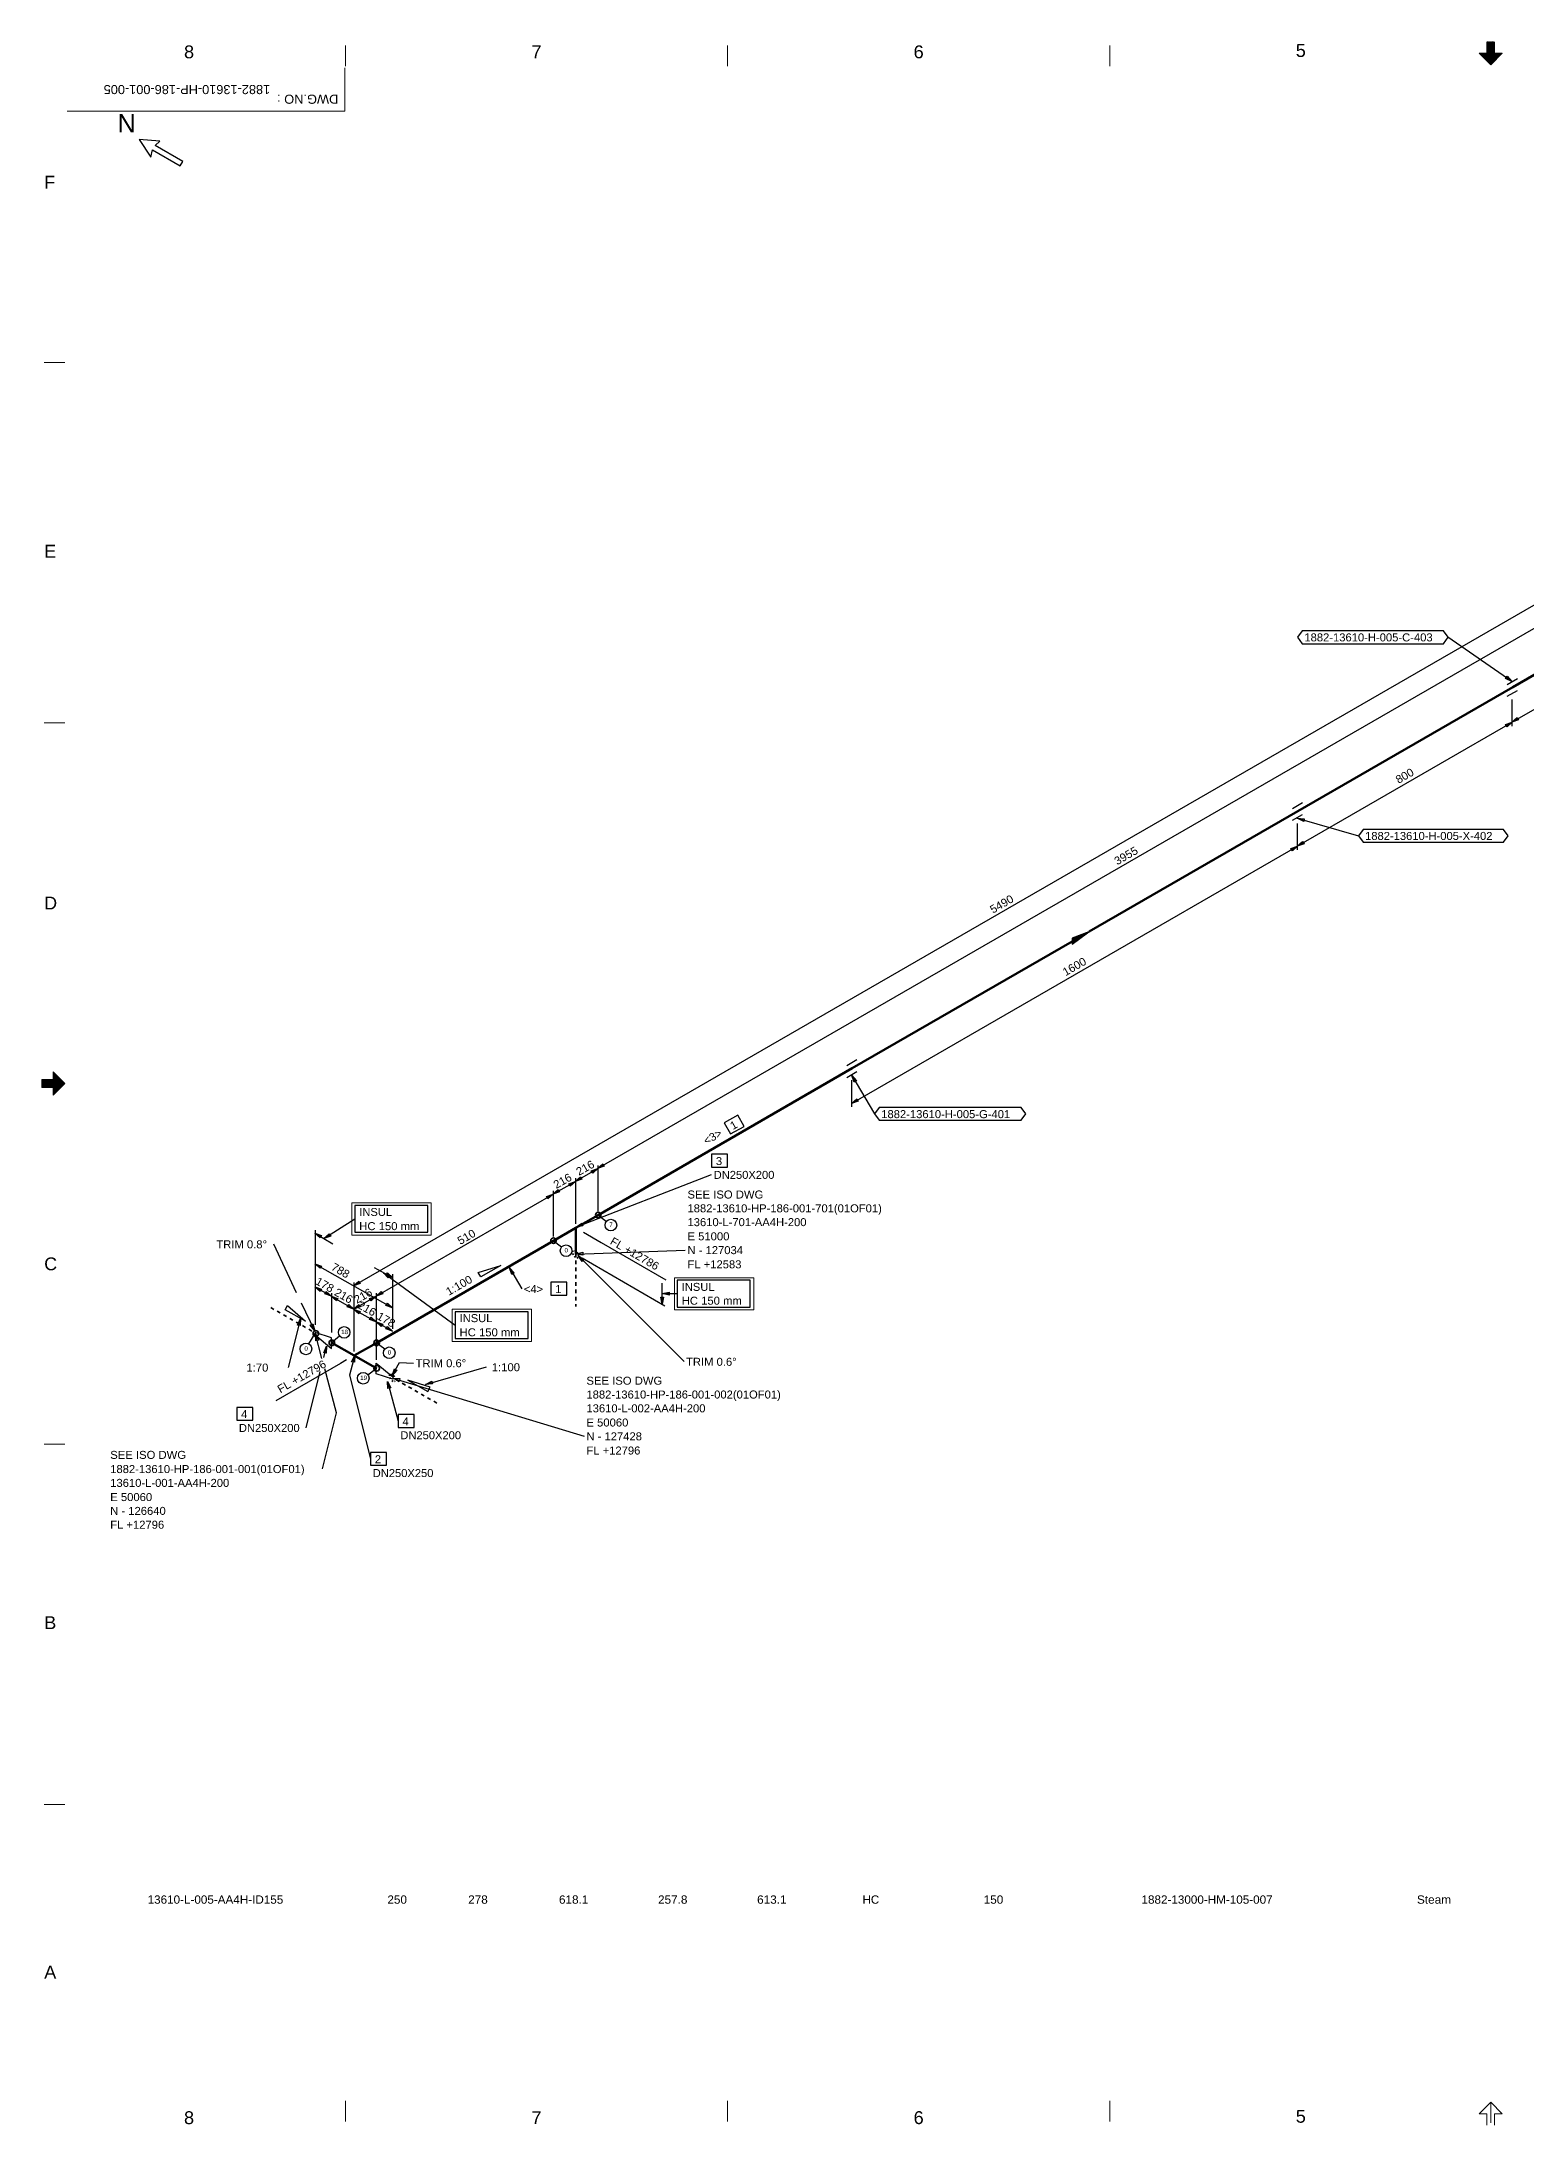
# Model space of a CAD drawing. Header units: inches. Extents: x 18 to 823, y 11 to 584.
# Drawn here: x 18 to 427, y 11 to 584 of the extents above; entities that cross this region are included whole.
import ezdxf
from ezdxf.enums import TextEntityAlignment as Align
from ezdxf.xclip import XClip

# ---------------------------------------------------------------- set-up
doc = ezdxf.new("R2010")
doc.units = ezdxf.units.IN
doc.header["$MEASUREMENT"] = 0
doc.header["$XCLIPFRAME"] = 0
for name, color, linetype in [('1882-13610-HP-186-001-005(01OF01)_MODEL-EMBED 1_DWG$0$Default', 7, 'Continuous'), ('AD1', 7, 'Continuous'), ('AD2', 7, 'Continuous'), ('BG 0 -1', 7, 'Continuous'), ('DBOX', 7, 'Continuous'), ('DEL1', 7, 'Continuous'), ('DIMLINES', 7, 'Continuous'), ('DIMTEXT', 7, 'Continuous'), ('EX1', 7, 'Continuous'), ('FITTINGS', 7, 'Continuous'), ('FRAME', 7, 'Continuous'), ('INSU_BOX', 7, 'Continuous'), ('ISOTEXT', 7, 'Continuous'), ('PIPE', 7, 'Continuous'), ('WELDS', 7, 'Continuous')]:
    doc.layers.add(name, color=color, linetype=linetype)
doc.styles.add('1882-13610-HP-186-001-005(01OF01)_MODEL-EMBED 1_DWG$0$Arial', font='arial.ttf')
doc.styles.add('Arial', font='arial.ttf')

# ---------------------------------------------------------------- blocks, each defined once
blk = doc.blocks.new('1882-13610-HP-186-001-005(01OF01)_MODEL-EMBED 1_DWG')
at = {"layer": '1882-13610-HP-186-001-005(01OF01)_MODEL-EMBED 1_DWG$0$Default', "color": 4, "style": '1882-13610-HP-186-001-005(01OF01)_MODEL-EMBED 1_DWG$0$Arial'}
for s, width, p in [('13610-L-005-AA4H-ID155', 1.002891, (0.84302, -0.115628)), ('250', 1.008516, (3.43979, -0.115628)), ('278', 1.008516, (4.31479, -0.115628)), ('618.1 ', 1.008516, (5.29826, -0.115628)), ('257.8 ', 1.008516, (6.371177, -0.115628)), ('613.1 ', 1.008516, (7.444094, -0.115628)), ('HC', 0.992063, (8.5857, -0.115628)), ('150', 1.008516, (9.898125, -0.115628)), ('1882-13000-HM-105-007', 1.00296, (11.607138, -0.115628)), ('Steam', 1.013128, (14.590457, -0.115628))]:
    blk.add_text(s, height=0.090278, dxfattribs=dict(at, width=width)).set_placement(p, align=Align.TOP_LEFT)

msp = doc.modelspace()

# ---------------------------------------------------------------- linework, layer by layer
at = {"layer": 'AD1', "color": 4, "linetype": 'Continuous', "lineweight": 30}
for p, q in [((422.6, 396.76), (424.04, 398.04)), ((424.44, 397.4), (422.6, 396.76)), ((363.56, 362.68), (365, 363.96)), ((365.4, 363.32), (363.56, 362.68)), ((240.92, 291.96), (242.36, 293.24)), ((242.76, 292.6), (240.92, 291.96)), ((171.08, 274.04), (172.52, 275.32)), ((164.92, 270.52), (166.36, 271.8)), ((166.76, 271.16), (164.92, 270.52)), ((172.92, 274.68), (171.08, 274.04)), ((158.76, 267), (160.2, 268.28)), ((160.6, 267.64), (158.76, 267)), ((95.8, 254.76), (104.28, 260.2)), ((93.32, 247.88), (95.16, 247.24)), ((94.76, 246.6), (93.32, 247.88)), ((93.32, 241.48), (95.16, 240.84)), ((94.76, 240.2), (93.32, 241.48)), ((103.96, 241.8), (105.4, 243.08)), ((105.8, 242.44), (103.96, 241.8)), ((112.2, 245.4), (131.88, 231)), ((97.8, 238.92), (99.64, 238.28)), ((99.24, 237.64), (97.8, 238.92)), ((103.96, 235.4), (105.4, 236.68)), ((105.8, 236.04), (103.96, 235.4)), ((103.96, 235.4), (105.8, 234.76)), ((105.4, 234.12), (103.96, 235.4)), ((110.12, 238.92), (111.56, 240.2)), ((111.96, 239.56), (110.12, 238.92)), ((188.84, 239.64), (193, 239.64)), ((110.12, 231.88), (111.96, 231.24)), ((111.56, 230.6), (110.12, 231.88))]:
    msp.add_line(p, q, dxfattribs=at)
at = {"layer": 'AD2', "color": 4, "linetype": 'Continuous', "lineweight": 30}
for p, q in [((420.84, 396.12), (422.68, 396.76)), ((422.68, 396.76), (421.24, 395.48)), ((361.8, 362.04), (363.64, 362.68)), ((363.64, 362.68), (362.2, 361.4)), ((163.16, 269.88), (165, 270.52)), ((165, 270.52), (163.56, 269.24)), ((169.32, 273.4), (171.16, 274.04)), ((171.16, 274.04), (169.72, 272.76)), ((157, 266.36), (158.84, 267)), ((158.84, 267), (157.4, 265.72)), ((97.88, 238.92), (96.04, 239.56)), ((96.44, 240.2), (97.88, 238.92)), ((104.04, 235.4), (102.2, 236.04)), ((102.6, 236.68), (104.04, 235.4)), ((108.36, 238.28), (110.2, 238.92)), ((110.2, 238.92), (108.76, 237.64)), ((114.68, 235.72), (112.84, 236.36)), ((113.24, 237), (114.68, 235.72)), ((110.2, 231.88), (108.36, 232.52)), ((108.76, 233.16), (110.2, 231.88)), ((114.68, 229.32), (112.84, 229.96)), ((113.24, 230.6), (114.68, 229.32))]:
    msp.add_line(p, q, dxfattribs=at)
at = {"layer": 'AD2', "color": 6, "linetype": 'Continuous', "lineweight": 30}
for p, q in [((93.32, 256.28), (98.28, 253.32)), ((109.64, 246.84), (114.68, 244.12)), ((188.84, 236.76), (188.84, 242.52))]:
    msp.add_line(p, q, dxfattribs=at)
at = {"layer": 'BG 0 -1', "color": 7, "linetype": 'Continuous', "lineweight": 9}
for p, q in [((101.7, 577.17), (101.7, 582.83)), ((206.83, 577.17), (206.83, 582.83)), ((311.95, 577.17), (311.95, 582.83)), ((413.57, 580.74), (415.69, 580.74)), ((416.76, 577.55), (413.57, 580.74)), ((413.59, 580.74), (416.76, 577.56)), ((413.71, 580.74), (416.83, 577.62)), ((413.84, 580.74), (416.89, 577.68)), ((413.96, 580.74), (416.95, 577.75)), ((414.09, 580.74), (417.01, 577.81)), ((414.21, 580.74), (417.08, 577.87)), ((414.34, 580.74), (417.14, 577.93)), ((414.46, 580.74), (417.2, 578)), ((414.59, 580.74), (417.26, 578.06)), ((414.71, 580.74), (417.33, 578.12)), ((414.84, 580.74), (417.39, 578.18)), ((414.96, 580.74), (417.45, 578.25)), ((415.09, 580.74), (417.51, 578.31)), ((415.21, 580.74), (417.58, 578.37)), ((415.34, 580.74), (417.64, 578.44)), ((415.46, 580.74), (417.7, 578.5)), ((415.59, 580.74), (417.76, 578.56)), ((415.69, 580.74), (415.69, 583.92)), ((415.69, 583.88), (417.82, 581.76)), ((415.69, 583.75), (417.82, 581.63)), ((415.69, 583.63), (417.82, 581.51)), ((415.69, 583.5), (417.82, 581.38)), ((415.69, 583.38), (417.82, 581.26)), ((415.69, 583.25), (417.82, 581.13)), ((415.69, 583.13), (417.82, 581.01)), ((415.69, 583), (417.82, 580.88)), ((415.69, 582.88), (417.82, 580.76)), ((415.69, 582.75), (418.83, 579.62)), ((415.69, 582.63), (418.76, 579.56)), ((415.69, 582.5), (418.7, 579.5)), ((415.69, 582.38), (418.64, 579.44)), ((415.69, 582.25), (418.58, 579.37)), ((415.69, 582.13), (418.51, 579.31)), ((415.69, 582), (418.45, 579.25)), ((415.69, 581.88), (418.39, 579.19)), ((415.69, 581.75), (418.33, 579.12)), ((415.69, 581.63), (418.26, 579.06)), ((415.69, 581.5), (418.2, 579)), ((415.69, 581.38), (418.14, 578.94)), ((415.69, 581.25), (418.08, 578.87)), ((415.69, 581.13), (418.01, 578.81)), ((415.69, 581), (417.95, 578.75)), ((415.69, 580.88), (417.89, 578.69)), ((415.69, 580.75), (417.83, 578.62)), ((415.78, 583.92), (417.82, 581.88)), ((415.91, 583.92), (417.82, 582.01)), ((416.03, 583.92), (417.82, 582.13)), ((416.16, 583.92), (417.82, 582.26)), ((416.28, 583.92), (417.82, 582.38)), ((416.41, 583.92), (417.82, 582.51)), ((416.53, 583.92), (417.82, 582.63)), ((416.66, 583.92), (417.82, 582.76)), ((416.76, 577.56), (416.76, 583.22)), ((419.94, 580.74), (416.76, 577.55)), ((416.78, 583.92), (417.82, 582.88)), ((416.91, 583.92), (417.82, 583.01)), ((417.03, 583.92), (417.82, 583.13)), ((417.16, 583.92), (417.82, 583.26)), ((417.28, 583.92), (417.82, 583.38)), ((417.41, 583.92), (417.82, 583.51)), ((417.53, 583.92), (417.82, 583.63)), ((417.66, 583.92), (417.82, 583.76)), ((417.78, 583.92), (417.82, 583.88)), ((417.82, 580.74), (417.82, 583.92)), ((417.82, 580.74), (419.94, 580.74)), ((417.84, 580.74), (418.89, 579.69)), ((417.96, 580.74), (418.95, 579.75)), ((418.09, 580.74), (419.01, 579.81)), ((418.21, 580.74), (419.08, 579.87)), ((418.34, 580.74), (419.14, 579.94)), ((418.46, 580.74), (419.2, 580)), ((418.59, 580.74), (419.26, 580.06)), ((418.71, 580.74), (419.33, 580.12)), ((418.84, 580.74), (419.39, 580.19)), ((418.96, 580.74), (419.45, 580.25)), ((419.09, 580.74), (419.51, 580.31)), ((419.21, 580.74), (419.58, 580.37)), ((419.34, 580.74), (419.64, 580.44)), ((419.46, 580.74), (419.7, 580.5)), ((419.59, 580.74), (419.76, 580.56)), ((419.71, 580.74), (419.83, 580.62)), ((419.84, 580.74), (419.89, 580.69)), ((101.53, 564.78), (101.53, 576.75)), ((101.53, 564.78), (25.11, 564.78)), ((24.49, 495.71), (18.83, 495.71)), ((24.49, 396.57), (18.83, 396.57)), ((18.14, 296.95), (19.67, 298.49)), ((18.14, 296.83), (19.8, 298.49)), ((18.14, 296.7), (19.92, 298.49)), ((18.14, 296.58), (20.05, 298.49)), ((18.14, 296.45), (20.17, 298.49)), ((18.14, 298.49), (18.14, 296.37)), ((18.14, 298.45), (18.17, 298.49)), ((18.14, 298.33), (18.3, 298.49)), ((18.14, 298.2), (18.42, 298.49)), ((18.14, 298.08), (18.55, 298.49)), ((18.14, 297.95), (18.67, 298.49)), ((18.14, 297.83), (18.8, 298.49)), ((18.14, 297.7), (18.92, 298.49)), ((18.14, 297.58), (19.05, 298.49)), ((18.14, 297.45), (19.17, 298.49)), ((18.14, 297.33), (19.3, 298.49)), ((18.14, 297.2), (19.42, 298.49)), ((18.14, 297.08), (19.55, 298.49)), ((21.32, 298.49), (18.14, 298.49)), ((18.17, 296.37), (20.3, 298.49)), ((18.3, 296.37), (20.42, 298.49)), ((18.42, 296.37), (20.55, 298.49)), ((18.55, 296.37), (20.67, 298.49)), ((18.67, 296.37), (20.8, 298.49)), ((18.8, 296.37), (20.92, 298.49)), ((18.93, 296.37), (21.05, 298.49)), ((19.05, 296.37), (21.17, 298.49)), ((19.18, 296.37), (21.3, 298.49)), ((19.3, 296.37), (22.43, 299.5)), ((19.43, 296.37), (22.49, 299.43)), ((19.55, 296.37), (22.56, 299.37)), ((19.68, 296.37), (22.62, 299.31)), ((19.8, 296.37), (22.68, 299.25)), ((19.93, 296.37), (22.74, 299.18)), ((20.05, 296.37), (22.81, 299.12)), ((20.18, 296.37), (22.87, 299.06)), ((20.3, 296.37), (22.93, 299)), ((20.43, 296.37), (22.99, 298.93)), ((20.55, 296.37), (23.06, 298.87)), ((20.68, 296.37), (23.12, 298.81)), ((20.8, 296.37), (23.18, 298.75)), ((20.93, 296.37), (23.24, 298.68)), ((21.05, 296.37), (23.31, 298.62)), ((21.18, 296.37), (23.37, 298.56)), ((21.3, 296.37), (23.43, 298.5)), ((21.32, 300.61), (24.5, 297.43)), ((21.32, 298.49), (21.32, 300.61)), ((21.32, 300.51), (21.37, 300.56)), ((21.32, 300.39), (21.43, 300.5)), ((21.32, 300.26), (21.49, 300.43)), ((21.32, 300.14), (21.56, 300.37)), ((21.32, 300.01), (21.62, 300.31)), ((21.32, 299.89), (21.68, 300.25)), ((21.32, 299.76), (21.74, 300.18)), ((21.32, 299.63), (21.81, 300.12)), ((21.32, 299.51), (21.87, 300.06)), ((21.32, 299.38), (21.93, 300)), ((21.32, 299.26), (21.99, 299.93)), ((21.32, 299.13), (22.06, 299.87)), ((21.32, 299.01), (22.12, 299.81)), ((21.32, 298.88), (22.18, 299.75)), ((21.32, 298.76), (22.24, 299.68)), ((21.32, 298.63), (22.31, 299.62)), ((21.32, 298.51), (22.37, 299.56)), ((21.32, 296.26), (23.49, 298.43)), ((21.32, 296.13), (23.56, 298.37)), ((21.32, 296.01), (23.62, 298.31)), ((21.32, 295.88), (23.68, 298.25)), ((21.32, 295.76), (23.74, 298.18)), ((21.32, 295.63), (23.81, 298.12)), ((21.32, 295.51), (23.87, 298.06)), ((21.32, 295.38), (23.93, 298)), ((21.32, 296.37), (18.14, 296.37)), ((21.32, 295.26), (23.99, 297.93)), ((21.32, 295.13), (24.06, 297.87)), ((21.32, 295.01), (24.12, 297.81)), ((21.32, 294.88), (24.18, 297.75)), ((21.32, 294.76), (24.24, 297.68)), ((21.32, 294.63), (24.31, 297.62)), ((21.32, 294.51), (24.37, 297.56)), ((21.32, 294.38), (24.43, 297.5)), ((21.32, 294.26), (24.49, 297.43)), ((24.5, 297.43), (21.32, 294.24)), ((21.32, 294.24), (21.32, 296.37)), ((24.49, 198.28), (18.83, 198.28)), ((24.49, 99.14), (18.83, 99.14)), ((101.7, 17.68), (101.7, 12.02)), ((206.83, 17.68), (206.83, 12.02)), ((311.95, 17.68), (311.95, 12.02)), ((416.76, 17.3), (413.57, 14.12)), ((419.94, 14.12), (416.76, 17.3)), ((416.76, 17.29), (416.76, 11.64)), ((413.57, 14.12), (415.69, 14.12)), ((415.69, 14.12), (415.69, 10.94)), ((417.82, 14.12), (419.94, 14.12)), ((417.82, 14.12), (417.82, 10.94))]:
    msp.add_line(p, q, dxfattribs=at)
at = {"layer": 'DBOX', "color": 1, "linetype": 'Continuous', "lineweight": 30}
for p, q in [((124.36, 263.88), (104.28, 263.88)), ((104.28, 263.88), (104.28, 256.52)), ((124.36, 256.52), (124.36, 263.88)), ((104.28, 256.52), (124.36, 256.52)), ((213.08, 243.32), (193, 243.32)), ((193, 243.32), (193, 235.96)), ((213.08, 235.96), (213.08, 243.32)), ((193, 235.96), (213.08, 235.96)), ((151.96, 234.68), (131.88, 234.68)), ((131.88, 234.68), (131.88, 227.32)), ((151.96, 227.32), (151.96, 234.68)), ((131.88, 227.32), (151.96, 227.32))]:
    msp.add_line(p, q, dxfattribs=at)
at = {"layer": 'DEL1', "color": 1, "linetype": 'Continuous', "lineweight": 30}
for p, q in [((93.32, 256.28), (95.16, 255.64)), ((94.76, 255), (93.32, 256.28)), ((95.16, 255.64), (94.76, 255)), ((95.8, 254.76), (97.24, 256.12)), ((97.64, 255.48), (95.8, 254.76)), ((97.24, 256.12), (97.64, 255.48)), ((112.2, 245.4), (113.96, 244.6)), ((113.48, 243.96), (112.2, 245.4)), ((112.84, 244.76), (113.24, 245.4)), ((114.68, 244.12), (112.84, 244.76)), ((113.24, 245.4), (114.68, 244.12)), ((113.96, 244.6), (113.48, 243.96)), ((188.84, 236.76), (188.44, 238.68)), ((188.44, 238.68), (189.24, 238.68)), ((188.84, 239.64), (190.76, 240.04)), ((190.76, 239.24), (188.84, 239.64)), ((189.24, 238.68), (188.84, 236.76)), ((190.76, 240.04), (190.76, 239.24))]:
    msp.add_line(p, q, dxfattribs=at)
at = {"layer": 'DIMLINES', "color": 7, "linetype": 'Continuous', "lineweight": 30}
for p, q in [((422.68, 395.72), (422.68, 403)), ((421.24, 395.48), (420.84, 396.12)), ((424.04, 398.04), (424.44, 397.4)), ((363.64, 361.64), (363.64, 368.92)), ((362.2, 361.4), (361.8, 362.04)), ((365, 363.96), (365.4, 363.32)), ((241, 291), (241, 298.36)), ((242.36, 293.24), (242.76, 292.6)), ((172.52, 275.32), (172.92, 274.68)), ((163.56, 269.24), (163.16, 269.88)), ((165, 271.4), (165, 258.84)), ((166.36, 271.8), (166.76, 271.16)), ((169.72, 272.76), (169.32, 273.4)), ((171.16, 274.92), (171.16, 262.36)), ((157.4, 265.72), (157, 266.36)), ((158.84, 267.88), (158.84, 255.32)), ((160.2, 268.28), (160.6, 267.64)), ((167.16, 256.52), (172.04, 253.72)), ((172.04, 253.72), (189.8, 243.48)), ((95.16, 247.24), (94.76, 246.6)), ((95.16, 240.84), (94.76, 240.2)), ((104.04, 242.68), (104.04, 223.72)), ((105.4, 243.08), (105.8, 242.44)), ((96.04, 239.56), (96.44, 240.2)), ((97.88, 239.8), (97.88, 228.92)), ((99.64, 238.28), (99.24, 237.64)), ((102.2, 236.04), (102.6, 236.68)), ((105.4, 236.68), (105.8, 236.04)), ((108.76, 237.64), (108.36, 238.28)), ((110.2, 239.8), (110.2, 227.24)), ((111.56, 240.2), (111.96, 239.56)), ((112.84, 236.36), (113.24, 237)), ((105.8, 234.76), (105.4, 234.12)), ((108.36, 232.52), (108.76, 233.16)), ((110.2, 232.76), (110.2, 221.48)), ((111.96, 231.24), (111.56, 230.6)), ((112.84, 229.96), (113.24, 230.6)), ((100.36, 220.44), (82.6, 210.2)), ((102.04, 221.4), (100.36, 220.44))]:
    msp.add_line(p, q, dxfattribs=at)
at = {"layer": 'DL', "color": 4, "linetype": 'Continuous', "lineweight": 30}
for p, q in [((103.96, 241.8), (474.2, 455.24)), ((171.08, 274.04), (468.04, 445.32)), ((422.6, 396.76), (474.2, 426.44)), ((363.56, 362.68), (422.68, 396.76)), ((240.92, 291.96), (363.64, 362.68)), ((158.76, 267), (165, 270.52)), ((164.92, 270.52), (171.16, 274.04)), ((110.12, 238.92), (158.84, 267)), ((93.32, 247.88), (114.68, 235.72)), ((93.32, 241.48), (97.88, 238.92)), ((97.8, 238.92), (104.04, 235.4)), ((103.96, 235.4), (110.2, 238.92)), ((103.96, 235.4), (110.2, 231.88)), ((110.12, 231.88), (114.68, 229.32))]:
    msp.add_line(p, q, dxfattribs=at)
at = {"layer": 'EX1', "color": 2, "linetype": 'Continuous', "lineweight": 30}
for p, q in [((93.4, 257.08), (93.4, 231.08)), ((189.56, 236.2), (166.84, 249.4)), ((114.68, 245), (114.68, 229.96))]:
    msp.add_line(p, q, dxfattribs=at)
at = {"layer": 'FITTINGS', "color": 2, "linetype": 'Continuous', "lineweight": 30}
for p, q in [((306.2, 339.1), (301.6, 337.4)), ((301.6, 335.7), (306.2, 339.1)), ((306.2, 339.1), (301.6, 337.3)), ((301.6, 335.7), (305.8, 338.9)), ((305.8, 338.9), (301.6, 337.1)), ((301.6, 335.8), (305.4, 338.6)), ((305.4, 338.6), (301.6, 337)), ((301.6, 335.9), (305, 338.4)), ((305, 338.4), (301.6, 337)), ((301.6, 336.1), (304.5, 338.2)), ((304.5, 338.2), (301.6, 336.8)), ((301.6, 336.2), (304.1, 337.8)), ((304.1, 337.8), (301.6, 336.7)), ((301.6, 336.3), (303.7, 337.6)), ((303.7, 337.6), (301.6, 336.6)), ((301.6, 337.4), (301.6, 335.7)), ((301.6, 336.4), (303.2, 337.4)), ((303.2, 337.4), (301.6, 336.5)), ((301.6, 337.3), (301.6, 335.7)), ((301.6, 337.1), (301.6, 335.8)), ((301.6, 337), (301.6, 335.9)), ((301.6, 337), (301.6, 336.1)), ((301.6, 336.8), (301.6, 336.2)), ((301.6, 336.7), (301.6, 336.3)), ((301.6, 336.6), (301.6, 336.4))]:
    msp.add_line(p, q, dxfattribs=at)
at = {"layer": 'FRAME', "color": 2, "linetype": 'Continuous', "lineweight": 30}
for p, q in [((45, 557), (48.2, 552.2)), ((50.6, 556.6), (45, 557)), ((49.4, 555.4), (50.6, 556.6)), ((48.2, 552.2), (48.6, 554.2)), ((48.6, 554.2), (56.2, 549.8)), ((57, 551), (49.4, 555.4)), ((56.2, 549.8), (57, 551)), ((138.2, 245.48), (144.44, 247.4)), ((144.44, 247.4), (138.92, 244.28)), ((138.92, 244.28), (138.2, 245.48)), ((85.16, 235.16), (85.8, 236.36)), ((90.68, 232.04), (85.16, 235.16)), ((85.8, 236.36), (90.68, 232.04)), ((118.84, 215.88), (124.36, 212.76)), ((125, 213.96), (118.84, 215.88)), ((124.36, 212.76), (125, 213.96))]:
    msp.add_line(p, q, dxfattribs=at)
at = {"layer": 'INSU_BOX', "color": 4, "lineweight": 13}
for points in [[(103.5, 255.71), (125.32, 255.71), (125.32, 264.59), (103.5, 264.59)], [(103.5, 255.71), (125.32, 255.71), (125.32, 264.59), (103.5, 264.59)], [(192.2, 235.2), (214.02, 235.2), (214.02, 244), (192.2, 244)], [(192.2, 235.2), (214.02, 235.2), (214.02, 244), (192.2, 244)], [(131.1, 226.51), (152.92, 226.51), (152.92, 235.39), (131.1, 235.39)], [(131.1, 226.51), (152.92, 226.51), (152.92, 235.39), (131.1, 235.39)]]:
    msp.add_lwpolyline(points, close=True, dxfattribs=at)
at = {"layer": 'ISOTEXT', "color": 7, "linetype": 'Continuous', "lineweight": 30}
for p, q in [((364.92, 421.88), (363.64, 420.12)), ((363.64, 420.12), (364.92, 418.36)), ((403.8, 421.88), (364.92, 421.88)), ((364.92, 418.36), (403.8, 418.36)), ((405.08, 420.12), (403.8, 421.88)), ((403.8, 418.36), (405.08, 420.12)), ((422.6, 407.96), (405, 420.12)), ((420.84, 408.76), (421.24, 409.4)), ((422.6, 407.96), (420.84, 408.76)), ((421.24, 409.4), (422.6, 407.96)), ((363.56, 370.36), (380.36, 365.56)), ((363.56, 370.36), (365.48, 370.2)), ((365.32, 369.48), (363.56, 370.36)), ((365.48, 370.2), (365.32, 369.48)), ((381.64, 367.32), (380.36, 365.56)), ((420.28, 367.32), (381.64, 367.32)), ((421.56, 365.56), (420.28, 367.32)), ((380.36, 365.56), (381.64, 363.8)), ((381.64, 363.8), (420.28, 363.8)), ((420.28, 363.8), (421.56, 365.56)), ((241, 299.64), (247.24, 289.08)), ((241, 299.64), (242.28, 298.2)), ((241.64, 297.8), (241, 299.64)), ((242.28, 298.2), (241.64, 297.8)), ((209.64, 288.68), (205.88, 286.6)), ((205.88, 286.6), (207.64, 283.56)), ((211.4, 285.64), (209.64, 288.68)), ((248.52, 290.84), (247.24, 289.08)), ((247.24, 289.08), (248.52, 287.32)), ((287.56, 290.84), (248.52, 290.84)), ((248.52, 287.32), (287.56, 287.32)), ((288.84, 289.08), (287.56, 290.84)), ((287.56, 287.32), (288.84, 289.08)), ((207.64, 283.56), (211.4, 285.64)), ((206.76, 277.96), (202.36, 277.96)), ((202.36, 277.96), (202.36, 274.44)), ((206.76, 274.44), (206.76, 277.96)), ((165.08, 257.96), (202.36, 272.36)), ((202.36, 274.44), (206.76, 274.44)), ((165.08, 257.96), (166.76, 259)), ((167, 258.28), (165.08, 257.96)), ((166.76, 259), (167, 258.28)), ((88.2, 239.88), (81.96, 253.24)), ((146.84, 246.76), (150.2, 241)), ((146.84, 246.76), (148.12, 245.32)), ((147.48, 244.92), (146.84, 246.76)), ((165.08, 250.52), (195.16, 251.64)), ((165.08, 250.52), (167, 251)), ((167, 250.2), (165.08, 250.52)), ((165.72, 250.12), (194.84, 221)), ((165.72, 250.12), (167.32, 249)), ((166.84, 248.52), (165.72, 250.12)), ((167.32, 249), (166.84, 248.52)), ((167, 251), (167, 250.2)), ((148.12, 245.32), (147.48, 244.92)), ((162.6, 242.76), (158.2, 242.76)), ((158.2, 242.76), (158.2, 239.24)), ((162.6, 239.24), (162.6, 242.76)), ((93.24, 229.4), (89.64, 237)), ((158.2, 239.24), (162.6, 239.24)), ((89.32, 232.76), (85.96, 219.32)), ((88.52, 231), (89.32, 232.76)), ((89.24, 230.84), (88.52, 231)), ((89.32, 232.76), (89.24, 230.84)), ((92.04, 231), (92.76, 231.32)), ((93.24, 229.4), (92.04, 231)), ((92.76, 231.32), (93.24, 229.4)), ((93.48, 228.6), (94.36, 226.84)), ((93.56, 226.68), (93.48, 228.6)), ((95.24, 221.8), (93.48, 228.6)), ((94.36, 226.84), (93.56, 226.68)), ((95.72, 223.4), (96.52, 225.16)), ((95.72, 222.12), (96.52, 225.16)), ((96.52, 225.16), (96.44, 223.24)), ((90.92, 202.76), (94.76, 218.2)), ((96.44, 223.24), (95.72, 223.4)), ((99.24, 206.84), (96.04, 218.92)), ((104.28, 222.68), (102.84, 217.24)), ((103.4, 220.92), (104.28, 222.68)), ((104.2, 220.76), (103.4, 220.92)), ((104.28, 222.68), (104.2, 220.76)), ((114.52, 217.16), (116.6, 220.68)), ((114.52, 217.16), (115.16, 219)), ((115.8, 218.6), (114.52, 217.16)), ((115.16, 219), (115.8, 218.6)), ((116.6, 220.68), (120.44, 220.52)), ((123.72, 214.68), (140.52, 219.48)), ((102.84, 217.24), (108.6, 194.2)), ((113.32, 215.48), (116.2, 204.6)), ((113.32, 215.48), (114.2, 213.72)), ((113.4, 213.56), (113.32, 215.48)), ((114.2, 213.72), (113.4, 213.56)), ((114.76, 216.44), (167.4, 200.44)), ((114.76, 216.44), (116.68, 216.28)), ((116.44, 215.48), (114.76, 216.44)), ((116.68, 216.28), (116.44, 215.48)), ((123.72, 214.68), (125.48, 215.56)), ((125.64, 214.84), (123.72, 214.68)), ((125.48, 215.56), (125.64, 214.84)), ((76.2, 208.36), (71.8, 208.36)), ((71.8, 208.36), (71.8, 204.84)), ((76.2, 204.84), (76.2, 208.36)), ((95.4, 191.48), (99.24, 206.84)), ((120.6, 206.36), (116.2, 206.36)), ((116.2, 206.36), (116.2, 202.84)), ((120.6, 202.84), (120.6, 206.36)), ((71.8, 204.84), (76.2, 204.84)), ((116.2, 202.84), (120.6, 202.84)), ((113, 195.96), (108.6, 195.96)), ((108.6, 195.96), (108.6, 192.44)), ((113, 192.44), (113, 195.96)), ((108.6, 192.44), (113, 192.44))]:
    msp.add_line(p, q, dxfattribs=at)
at = {"layer": 'PIPE', "color": 3, "linetype": 'Continuous', "lineweight": 50}
for p, q in [((468.1, 432.5), (422.8, 406.4)), ((422.8, 406.4), (363.7, 372.3)), ((363.7, 372.3), (306.3, 339.2)), ((301.6, 336.5), (241.1, 301.6)), ((241.1, 301.6), (171.2, 261.2)), ((171.2, 261.2), (165.1, 257.7)), ((158.9, 254.2), (110.3, 226.1)), ((165.1, 257.7), (158.9, 254.2)), ((165.1, 257.7), (165.1, 250.5)), ((104.1, 222.6), (98, 226.1)), ((110.3, 226.1), (104.1, 222.6)), ((104.1, 222.6), (110.3, 219.1))]:
    msp.add_line(p, q, dxfattribs=at)
at = {"layer": 'PIPE', "color": 3, "linetype": 'Continuous', "lineweight": 35}
for p, q in [((164.4, 251.4), (164.2, 251.1)), ((164.2, 250.7), (164.4, 250.3)), ((165, 251.4), (164.7, 251.4)), ((164.7, 249.9), (165, 249.6)), ((165.1, 250.5), (165.1, 249.79)), ((165.1, 248.79), (165.1, 247.79)), ((165.1, 246.79), (165.1, 245.79)), ((165.7, 250.6), (165.4, 251)), ((165.4, 249.4), (165.7, 249.6)), ((165.8, 249.8), (165.8, 250.2)), ((165.1, 244.79), (165.1, 243.79)), ((165.1, 242.79), (165.1, 241.79)), ((165.1, 240.79), (165.1, 239.79)), ((82.05, 235.31), (81.2, 235.8)), ((165.1, 238.79), (165.1, 237.79)), ((165.1, 236.79), (165.1, 236.1)), ((83.78, 234.32), (82.92, 234.82)), ((85.52, 233.33), (84.65, 233.82)), ((87.25, 232.33), (86.39, 232.83)), ((88.99, 231.34), (88.12, 231.84)), ((90.73, 230.34), (89.86, 230.84)), ((92.46, 229.35), (91.59, 229.85)), ((93.6, 228.7), (93.33, 228.85)), ((113.8, 217), (113.8, 217.3)), ((114.1, 216.2), (113.8, 216.6)), ((114.1, 217.4), (114.5, 217.4)), ((114.8, 215.5), (114.5, 215.8)), ((114.7, 216.5), (114.72, 216.49)), ((114.8, 217.2), (115.2, 216.8)), ((115.4, 215.6), (115.2, 215.5)), ((115.4, 216.4), (115.5, 216)), ((115.59, 215.99), (116.45, 215.5)), ((117.32, 215), (118.19, 214.5)), ((119.06, 214), (119.93, 213.51)), ((120.79, 213.01), (121.66, 212.51)), ((122.53, 212.02), (123.4, 211.52)), ((124.27, 211.02), (125.13, 210.53)), ((126, 210.03), (126.87, 209.53))]:
    msp.add_line(p, q, dxfattribs=at)
at = {"layer": 'WDC', "color": 4, "linetype": 'Continuous', "lineweight": 30}
for centre in [(174.72, 258.49), (162.4, 251.45), (101.35, 228.99), (90.84, 224.44), (113.76, 223.37), (106.6, 216.38)]:
    msp.add_circle(centre, 1.6, dxfattribs=at)
at = {"layer": 'WELDS', "color": 7, "linetype": 'Continuous', "lineweight": 25}
for p, q in [((424.1, 408.7), (421.3, 407.1)), ((421.3, 403.9), (424.1, 405.5)), ((365, 374.6), (362.2, 373)), ((362.2, 369.8), (365, 371.4)), ((242.4, 303.9), (239.6, 302.3)), ((239.6, 299.1), (242.4, 300.7)), ((97.9, 227.5), (93.4, 229)), ((93.4, 229), (93.4, 228.3)), ((93.4, 228.3), (97.9, 224.6)), ((97.9, 226.1), (97.9, 227.5)), ((97.9, 224.6), (97.9, 226.1)), ((110.2, 219), (110.2, 220.5)), ((110.2, 220.5), (114.7, 216.8)), ((110.2, 217.6), (110.2, 219)), ((114.7, 216.1), (110.2, 217.6)), ((114.7, 216.8), (114.7, 216.1))]:
    msp.add_line(p, q, dxfattribs=at)
at = {"layer": 'WELDS', "color": 7, "linetype": 'Continuous', "lineweight": 35}
for centre in [(171.24, 261.24), (171.24, 261.24), (158.92, 254.2), (158.92, 254.2), (93.56, 228.68), (93.56, 228.68), (97.96, 226.12), (97.96, 226.12), (110.28, 226.12), (110.28, 226.12), (110.28, 219.08), (110.28, 219.08)]:
    msp.add_circle(centre, 0.76, dxfattribs=at)
at = {"layer": 'WL', "color": 7}
for p, q in [((173.46, 259.47), (171.16, 261.24)), ((161.14, 252.43), (158.84, 254.2)), ((91.67, 225.81), (93.4, 228.68)), ((100.11, 227.97), (97.88, 226.12)), ((112.5, 224.35), (110.2, 226.12)), ((107.88, 217.34), (110.2, 219.08))]:
    msp.add_line(p, q, dxfattribs=at)

# ---------------------------------------------------------------- block references
at = {"layer": 'WELDS', "linetype": 'ByBlock'}
ref = msp.add_blockref('1882-13610-HP-186-001-005(01OF01)_MODEL-EMBED 1_DWG', (25.87, 77.1), dxfattribs=dict(at, xscale=25.4, yscale=25.4, zscale=25.4))
XClip(ref).set_block_clipping_path([(-0.029528, -2.66273), (15.699643, 0.003937)])

# ---------------------------------------------------------------- texts
at = {"layer": 'BG 0 -1', "color": 7, "style": 'Arial', "width": 1.008516}
for s, p in [('8', (58.68, 581.12)), ('7', (154.26, 581.12)), ('6', (259.39, 581.12)), ('5', (364.51, 581.46)), ('8', (58.68, 13.03)), ('7', (154.26, 13.05)), ('6', (259.39, 13.05)), ('5', (364.51, 13.39))]:
    msp.add_text(s, height=3.54, dxfattribs=at).set_placement(p, align=Align.MIDDLE)
at = {"layer": 'BG 0 -1', "color": 4, "style": 'Arial', "width": 1.010263}
msp.add_text('DWG.NO : ', height=2.5, rotation=180, dxfattribs=at).set_placement((99.75, 568.1), align=Align.MIDDLE_LEFT)
at = {"layer": 'BG 0 -1', "color": 7, "style": 'Arial'}
for s, height, width, p in [('F', 3.54, 0.993934, (18.84, 543.5)), ('E', 3.54, 1.004063, (18.84, 442.02)), ('D', 3.54, 0.992063, (18.84, 345.28)), ('C', 3.54, 0.992063, (18.84, 246.06)), ('B ', 3.537, 1.005373, (18.84, 147.39)), ('A', 3.54, 1.004063, (18.84, 51.29))]:
    msp.add_text(s, height=height, dxfattribs=dict(at, width=width)).set_placement(p)
at = {"layer": 'CP', "color": 4, "style": 'Arial', "width": 1.008516}
for s, rotation, p in [('216', 29.42746, (165.95, 272.01)), ('216', 29.42746, (159.71, 268.41)), ('788', 330.34764, (97.56, 246.32)), ('178', 330.68999, (93.23, 242.38)), ('216', 330.57254, (98.43, 239.35)), ('216', 29.42746, (104.83, 236.81)), ('216', 330.57254, (104.83, 235.83)), ('178', 330.68999, (110.11, 232.78))]:
    msp.add_text(s, height=2.2, rotation=rotation, dxfattribs=at).set_placement(p)
at = {"layer": 'DIMLINES', "color": 4, "style": 'Arial'}
for s, width, p in [('HC 150 mm', 1.010172, (105.5, 257.1)), ('INSUL', 0.999439, (105.5, 261)), ('INSUL', 0.999439, (194.2, 240.4)), ('HC 150 mm', 1.010172, (194.2, 236.6)), ('HC 150 mm', 1.010172, (133.1, 227.9)), ('INSUL', 0.999439, (133.1, 231.8))]:
    msp.add_text(s, height=2.2, dxfattribs=dict(at, width=width)).set_placement(p)
at = {"layer": 'DIMTEXT', "color": 2, "style": 'Arial', "width": 1.008516}
for s, p in [('800', (391.4, 379.8)), ('3955', (314, 357.4)), ('5490', (279.8, 344.1)), ('1600', (299.8, 326.9)), ('510', (133.3, 253))]:
    msp.add_text(s, height=2.2, rotation=30, dxfattribs=at).set_placement(p)
at = {"layer": 'FRAME', "color": 2, "style": 'Arial', "width": 1.003968}
msp.add_text('1882-13610-HP-186-001-005', height=2.5, rotation=180, dxfattribs=at).set_placement((81, 572))
at = {"layer": 'FRAME', "color": 2, "style": 'Arial', "width": 0.992063}
msp.add_text('N', height=5, dxfattribs=at).set_placement((39, 559))
at = {"layer": 'ISOTEXT', "color": 2, "style": 'Arial'}
for s, width, p in [('1882-13610-H-005-C-403', 1.002549, (365.5, 419)), ('1882-13610-H-005-X-402', 1.000569, (382.2, 364.4)), ('1882-13610-H-005-G-401', 1.003095, (249.1, 287.9)), ('3', 1.008516, (203.6, 275)), ('DN250X200', 0.99789, (203, 271.2)), ('SEE ISO DWG', 1.00983, (195.8, 265.8)), ('1882-13610-HP-186-001-701(01OF01)', 1.003206, (195.8, 262)), ('13610-L-701-AA4H-200', 1.00348, (195.8, 258.2)), ('TRIM 0.8°', 1.00446, (66.2, 252.1)), ('E 51000', 1.007719, (195.8, 254.3)), ('N - 127034', 1.004313, (195.8, 250.5)), ('FL +12583', 1.004042, (195.8, 246.6)), ('<4>', 0.993892, (150.8, 239.8)), ('1', 1.008516, (159.4, 239.8)), (' 1:70', 1.008516, (73.6, 218.2)), ('TRIM 0.6°', 1.00446, (121, 219.4)), (' 1:100', 1.008516, (141.1, 218.3)), ('TRIM 0.6°', 1.00446, (195.4, 219.8)), ('SEE ISO DWG', 1.00983, (168, 214.6)), ('1882-13610-HP-186-001-002(01OF01)', 1.003206, (168, 210.8)), ('4', 1.008516, (73, 205.4)), ('13610-L-002-AA4H-200', 1.00348, (168, 207)), ('DN250X200', 0.99789, (72.4, 201.6)), ('DN250X200', 0.99789, (116.8, 199.6)), ('4', 1.008516, (117.4, 203.4)), ('E 50060', 1.007719, (168, 203.1)), ('N - 127428', 1.004313, (168, 199.3)), ('SEE ISO DWG', 1.00983, (37, 194.2)), ('2', 1.008516, (109.8, 193)), ('FL +12796', 1.004042, (168, 195.4)), ('1882-13610-HP-186-001-001(01OF01)', 1.003206, (37, 190.3)), ('DN250X250', 0.99789, (109.2, 189.2)), ('13610-L-001-AA4H-200', 1.00348, (37, 186.5)), ('E 50060', 1.007719, (37, 182.6)), ('N - 126640', 1.004313, (37, 178.8)), ('FL +12796', 1.004042, (37, 175))]:
    msp.add_text(s, height=2.2, dxfattribs=dict(at, width=width)).set_placement(p)
for s, rotation, width, p in [('1', 30, 1.008516, (208.3, 284.6)), ('<3>', 30, 0.993892, (201, 280.5)), ('FL +12786', 330, 1.004042, (174.3, 253.4)), (' 1:100', 30, 1.008516, (129.4, 238.6)), ('FL +12796', 30, 1.004042, (83.8, 212.2))]:
    msp.add_text(s, height=2.2, rotation=rotation, dxfattribs=dict(at, width=width)).set_placement(p)
at = {"layer": 'WDT', "color": 2, "style": 'Arial', "width": 1.008516}
for s, p in [('7', (174.3, 258.01)), ('0', (161.98, 250.97)), ('18', (100.51, 228.51)), ('0', (90.42, 223.96)), ('0', (113.34, 222.89)), ('19', (105.76, 215.9))]:
    msp.add_text(s, height=1.2, dxfattribs=at).set_placement(p)

doc.saveas('drawing.dxf')
